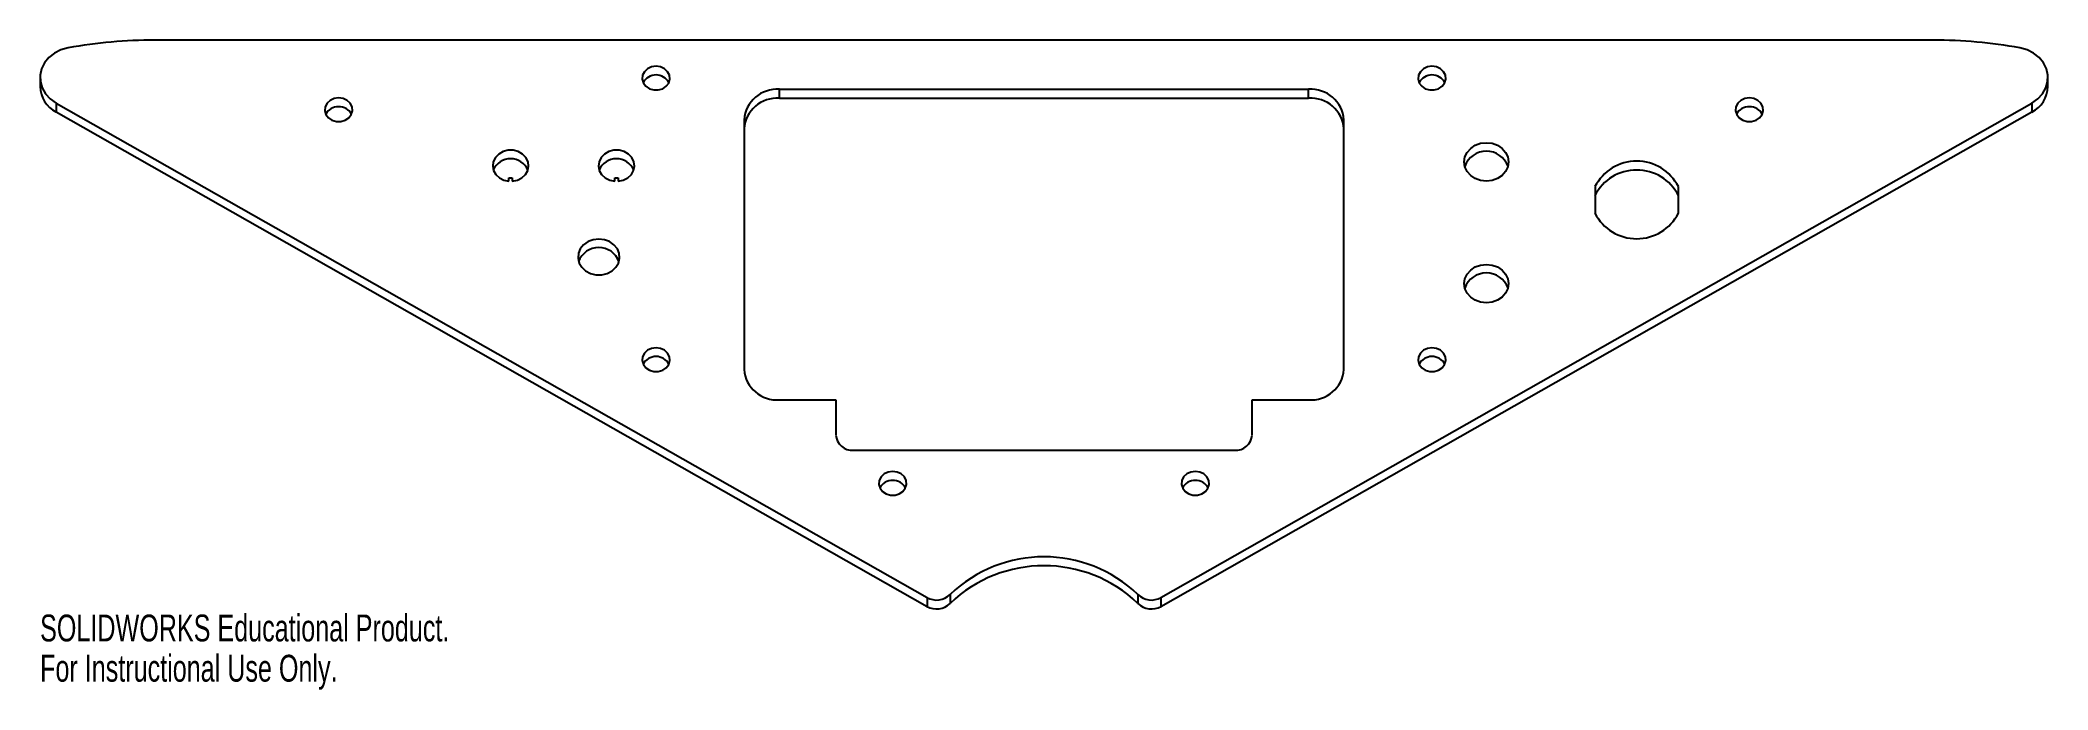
# Paper-space layout '_Back' of a CAD drawing. Header units: inches. Extents: x -7.1 to 7.1, y 21.3 to 25.9.
import ezdxf

# ---------------------------------------------------------------- set-up
doc = ezdxf.new("R2010")
doc.units = ezdxf.units.IN
doc.header["$MEASUREMENT"] = 0
doc.styles.add('SLDTEXTSTYLE0', font='TXT', dxfattribs={"width": 0.7})

psp = doc.layouts.new('_Back')

# ---------------------------------------------------------------- linework, layer by layer
at = {"color": 7, "linetype": 'Continuous', "lineweight": 25}
for p, q in [((6.303, 25.881), (-6.303, 25.881)), ((-7.116, 25.615), (-7.116, 25.552)), ((1.876, 25.532), (-1.876, 25.532)), ((-1.876, 25.469), (-1.876, 25.532)), ((1.876, 25.469), (1.876, 25.532)), ((7.116, 25.552), (7.116, 25.615)), ((-7.003, 25.435), (-0.829, 21.934)), ((-7.003, 25.435), (-7.003, 25.372)), ((-7.003, 25.372), (-0.829, 21.87)), ((-1.876, 25.469), (1.876, 25.469)), ((0.829, 21.934), (7.003, 25.435)), ((0.829, 21.87), (7.003, 25.372)), ((7.003, 25.435), (7.003, 25.372)), ((-2.126, 25.317), (-2.126, 23.548)), ((2.126, 23.548), (2.126, 25.317)), ((-3.793, 24.905), (-3.769, 24.905)), ((-3.793, 24.882), (-3.793, 24.905)), ((-3.769, 24.905), (-3.769, 24.882)), ((-3.043, 24.905), (-3.019, 24.905)), ((-3.043, 24.882), (-3.043, 24.905)), ((-3.019, 24.905), (-3.019, 24.882)), ((3.906, 24.844), (3.906, 24.655)), ((4.497, 24.655), (4.497, 24.844)), ((-1.876, 23.333), (-1.476, 23.333)), ((-1.476, 23.333), (-1.476, 23.084)), ((1.476, 23.084), (1.476, 23.333)), ((1.476, 23.333), (1.876, 23.333)), ((-1.351, 22.976), (1.351, 22.976)), ((-0.829, 21.934), (-0.829, 21.87)), ((-0.665, 21.954), (-0.665, 21.89)), ((0.665, 21.954), (0.665, 21.89)), ((0.829, 21.934), (0.829, 21.87))]:
    psp.add_line(p, q, dxfattribs=at)
at = {"color": 7, "linetype": 'Continuous', "lineweight": 25, "flags": 128}
for points in [[(-6.917, 25.826), (-6.968, 25.812), (-7.014, 25.789), (-7.053, 25.757), (-7.084, 25.72), (-7.105, 25.678), (-7.115, 25.632), (-7.113, 25.586), (-7.101, 25.542), (-7.077, 25.5), (-7.044, 25.464), (-7.003, 25.435)], [(7.003, 25.435), (7.044, 25.464), (7.077, 25.5), (7.101, 25.542), (7.113, 25.586), (7.115, 25.632), (7.105, 25.678), (7.084, 25.72), (7.053, 25.757), (7.014, 25.789), (6.968, 25.812), (6.917, 25.826)], [(-2.75, 25.696), (-2.782, 25.691), (-2.81, 25.678), (-2.832, 25.657), (-2.845, 25.632), (-2.848, 25.604), (-2.84, 25.577), (-2.822, 25.554), (-2.797, 25.537), (-2.766, 25.528), (-2.734, 25.528), (-2.703, 25.537), (-2.678, 25.554), (-2.66, 25.577), (-2.652, 25.604), (-2.655, 25.632), (-2.668, 25.657), (-2.69, 25.678), (-2.718, 25.691), (-2.75, 25.696)], [(2.75, 25.696), (2.718, 25.691), (2.69, 25.678), (2.668, 25.657), (2.655, 25.632), (2.652, 25.604), (2.66, 25.577), (2.678, 25.554), (2.703, 25.537), (2.734, 25.528), (2.766, 25.528), (2.797, 25.537), (2.822, 25.554), (2.84, 25.577), (2.848, 25.604), (2.845, 25.632), (2.832, 25.657), (2.81, 25.678), (2.782, 25.691), (2.75, 25.696)], [(-5, 25.472), (-5.032, 25.467), (-5.06, 25.454), (-5.082, 25.434), (-5.095, 25.408), (-5.098, 25.381), (-5.09, 25.354), (-5.072, 25.33), (-5.047, 25.313), (-5.016, 25.304), (-4.984, 25.304), (-4.953, 25.313), (-4.928, 25.33), (-4.91, 25.354), (-4.902, 25.381), (-4.905, 25.408), (-4.918, 25.434), (-4.94, 25.454), (-4.968, 25.467), (-5, 25.472)], [(5, 25.472), (4.968, 25.467), (4.94, 25.454), (4.918, 25.434), (4.905, 25.408), (4.902, 25.381), (4.91, 25.354), (4.928, 25.33), (4.953, 25.313), (4.984, 25.304), (5.016, 25.304), (5.047, 25.313), (5.072, 25.33), (5.09, 25.354), (5.098, 25.381), (5.095, 25.408), (5.082, 25.434), (5.06, 25.454), (5.032, 25.467), (5, 25.472)], [(-3.769, 24.882), (-3.733, 24.889), (-3.701, 24.905), (-3.675, 24.929), (-3.659, 24.957), (-3.653, 24.989), (-3.657, 25.02), (-3.672, 25.05), (-3.696, 25.074), (-3.727, 25.092), (-3.762, 25.101), (-3.799, 25.101), (-3.834, 25.092), (-3.865, 25.074), (-3.889, 25.05), (-3.904, 25.02), (-3.908, 24.989), (-3.902, 24.957), (-3.886, 24.929), (-3.86, 24.905), (-3.828, 24.889), (-3.793, 24.882)], [(-3.019, 24.882), (-2.983, 24.889), (-2.951, 24.905), (-2.925, 24.929), (-2.909, 24.957), (-2.903, 24.989), (-2.907, 25.02), (-2.922, 25.05), (-2.946, 25.074), (-2.977, 25.092), (-3.012, 25.101), (-3.049, 25.101), (-3.084, 25.092), (-3.115, 25.074), (-3.139, 25.05), (-3.154, 25.02), (-3.158, 24.989), (-3.152, 24.957), (-3.136, 24.929), (-3.11, 24.905), (-3.078, 24.889), (-3.043, 24.882)], [(3.136, 24.883), (3.095, 24.887), (3.057, 24.901), (3.025, 24.922), (3, 24.951), (2.984, 24.983), (2.979, 25.018), (2.984, 25.054), (3, 25.086), (3.025, 25.114), (3.057, 25.136), (3.095, 25.15), (3.136, 25.154), (3.177, 25.15), (3.215, 25.136), (3.247, 25.114), (3.272, 25.086), (3.288, 25.054), (3.293, 25.018), (3.288, 24.983), (3.272, 24.951), (3.247, 24.922), (3.215, 24.901), (3.177, 24.887), (3.136, 24.883)], [(-3.156, 24.472), (-3.195, 24.467), (-3.232, 24.454), (-3.263, 24.432), (-3.287, 24.403), (-3.3, 24.371), (-3.303, 24.336), (-3.295, 24.302), (-3.276, 24.272), (-3.249, 24.246), (-3.214, 24.228), (-3.176, 24.219), (-3.135, 24.219), (-3.097, 24.228), (-3.062, 24.246), (-3.035, 24.272), (-3.016, 24.302), (-3.008, 24.336), (-3.011, 24.371), (-3.024, 24.403), (-3.048, 24.432), (-3.079, 24.454), (-3.116, 24.467), (-3.156, 24.472)], [(3.136, 24.021), (3.095, 24.025), (3.057, 24.039), (3.025, 24.06), (3, 24.088), (2.984, 24.121), (2.979, 24.156), (2.984, 24.191), (3, 24.224), (3.025, 24.252), (3.057, 24.274), (3.095, 24.287), (3.136, 24.292), (3.177, 24.287), (3.215, 24.274), (3.247, 24.252), (3.272, 24.224), (3.288, 24.191), (3.293, 24.156), (3.288, 24.121), (3.272, 24.088), (3.247, 24.06), (3.215, 24.039), (3.177, 24.025), (3.136, 24.021)], [(-2.75, 23.702), (-2.782, 23.697), (-2.81, 23.684), (-2.832, 23.664), (-2.845, 23.638), (-2.848, 23.611), (-2.84, 23.584), (-2.822, 23.56), (-2.797, 23.543), (-2.766, 23.534), (-2.734, 23.534), (-2.703, 23.543), (-2.678, 23.56), (-2.66, 23.584), (-2.652, 23.611), (-2.655, 23.638), (-2.668, 23.664), (-2.69, 23.684), (-2.718, 23.697), (-2.75, 23.702)], [(2.75, 23.702), (2.718, 23.697), (2.69, 23.684), (2.668, 23.664), (2.655, 23.638), (2.652, 23.611), (2.66, 23.584), (2.678, 23.56), (2.703, 23.543), (2.734, 23.534), (2.766, 23.534), (2.797, 23.543), (2.822, 23.56), (2.84, 23.584), (2.848, 23.611), (2.845, 23.638), (2.832, 23.664), (2.81, 23.684), (2.782, 23.697), (2.75, 23.702)], [(-1.073, 22.825), (-1.104, 22.821), (-1.133, 22.808), (-1.155, 22.787), (-1.168, 22.762), (-1.17, 22.734), (-1.162, 22.707), (-1.145, 22.684), (-1.119, 22.667), (-1.089, 22.658), (-1.056, 22.658), (-1.026, 22.667), (-1, 22.684), (-0.983, 22.707), (-0.975, 22.734), (-0.978, 22.762), (-0.99, 22.787), (-1.012, 22.808), (-1.041, 22.821), (-1.073, 22.825)], [(1.073, 22.825), (1.041, 22.821), (1.012, 22.808), (0.99, 22.787), (0.978, 22.762), (0.975, 22.734), (0.983, 22.707), (1, 22.684), (1.026, 22.667), (1.056, 22.658), (1.089, 22.658), (1.119, 22.667), (1.145, 22.684), (1.162, 22.707), (1.17, 22.734), (1.168, 22.762), (1.155, 22.787), (1.133, 22.808), (1.104, 22.821), (1.073, 22.825)]]:
    psp.add_lwpolyline(points, dxfattribs=at)
at = {"color": 7, "linetype": 'Continuous', "lineweight": 25}
for centre, radius, start, end in [((-6.304, 22.418), 3.463, 89.9891, 100.1951), ((6.304, 22.418), 3.463, 79.8049, 90.0109), ((-2.75, 25.531), 0.103, 28.1061, 151.8939), ((2.75, 25.531), 0.103, 28.1061, 151.8939), ((-6.906, 25.558), 0.21, 181.6724, 242.3703), ((-1.892, 25.298), 0.235, 86.0795, 175.4513), ((1.892, 25.298), 0.235, 4.5487, 93.9205), ((6.907, 25.557), 0.209, 297.3621, 358.5952), ((-5.004, 25.311), 0.0982, 87.827, 152.517), ((-4.996, 25.311), 0.0982, 27.483, 92.173), ((-1.892, 25.235), 0.235, 86.0795, 175.4513), ((1.892, 25.235), 0.235, 4.5487, 93.9205), ((4.996, 25.311), 0.0982, 87.827, 152.517), ((5.004, 25.311), 0.0982, 27.483, 92.173), ((3.136, 24.931), 0.163, 20.0896, 159.9104), ((-3.781, 24.907), 0.134, 23.3484, 156.6516), ((-3.031, 24.907), 0.134, 23.3484, 156.6516), ((4.201, 24.692), 0.332, 27.1123, 152.8877), ((4.201, 24.629), 0.332, 27.1123, 152.8877), ((4.201, 24.806), 0.332, 207.1123, 332.8877), ((-3.156, 24.259), 0.153, 20.7961, 159.2039), ((3.136, 24.069), 0.163, 20.0896, 159.9104), ((-2.75, 23.537), 0.103, 28.1061, 151.8939), ((2.75, 23.537), 0.103, 28.1061, 151.8939), ((-1.892, 23.567), 0.235, 184.5487, 273.9205), ((1.892, 23.567), 0.235, 266.0795, 355.4513), ((-1.359, 23.093), 0.117, 184.5487, 273.9205), ((1.359, 23.093), 0.117, 266.0795, 355.4513), ((-1.076, 22.664), 0.0982, 87.827, 152.517), ((-1.069, 22.664), 0.0982, 27.483, 92.173), ((1.069, 22.664), 0.0982, 87.827, 152.517), ((1.076, 22.664), 0.0982, 27.483, 92.173), ((0, 21.258), 0.963, 46.2872, 133.7128), ((0, 21.195), 0.963, 46.2872, 133.7128), ((-0.761, 22.054), 0.139, 240.5105, 313.4336), ((0.761, 22.054), 0.139, 226.5664, 299.4895), ((-0.761, 21.991), 0.139, 240.5105, 313.4336), ((0.761, 21.991), 0.139, 226.5664, 299.4895)]:
    psp.add_arc(centre, radius, start, end, dxfattribs=at)

# ---------------------------------------------------------------- texts
at = {"color": 7, "linetype": 'Continuous', "char_height": 0.1903, "attachment_point": 1, "style": 'SLDTEXTSTYLE0'}
for s, insert in [('SOLIDWORKS Educational Product.', (-7.116, 21.812)), ('For Instructional Use Only.', (-7.116, 21.527))]:
    psp.add_mtext(s, dxfattribs=dict(at, insert=insert))

doc.saveas('drawing.dxf')
